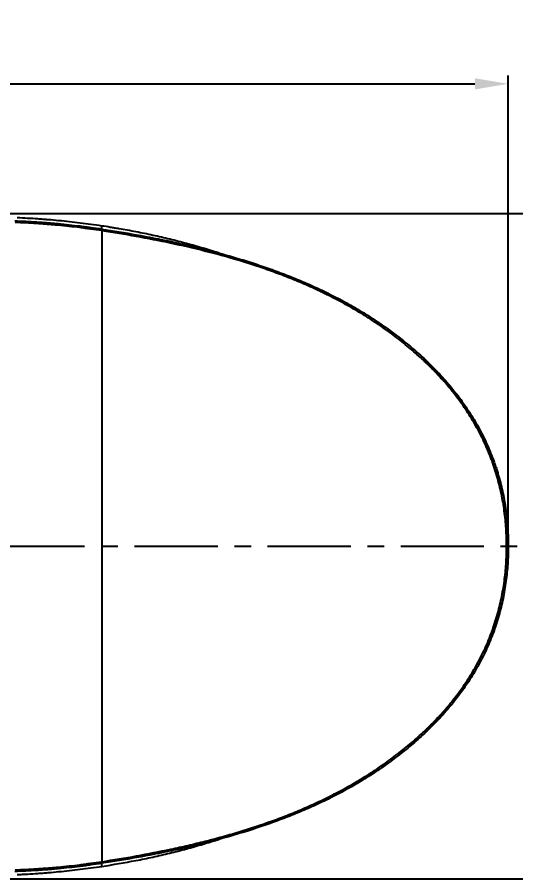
# Model space of a CAD drawing. Extents: x 2759 to 9191, y -64 to 2464.
# Drawn here: x 3305 to 3605, y 1484 to 2002 of the extents above; entities that cross this region are included whole.
import ezdxf

# ---------------------------------------------------------------- set-up
doc = ezdxf.new("R2010")
doc.units = 0
doc.header["$LTSCALE"] = 20
doc.header["$MEASUREMENT"] = 0
doc.linetypes.add('CENTER', pattern=[2, 1.25, -0.25, 0.25, -0.25])
doc.layers.get('0').update_dxf_attribs({"linetype": 'CONTINUOUS'})
doc.layers.get('DEFPOINTS').update_dxf_attribs({"linetype": 'CONTINUOUS'})
doc.layers.add('CENTER', color=2, linetype='CENTER')
doc.styles.get("Standard").update_dxf_attribs({"font": 'NanumGothic.ttf'})
doc.dimstyles.get("Standard").update_dxf_attribs({"dimtxt": 2.7, "dimasz": 2.5, "dimexe": 1.5, "dimexo": 1.5, "dimgap": 1.5, "dimtad": 1, "dimdec": 0, "dimlfac": 10, "dimzin": 0, "dimdsep": 46, "dimtxsty": 'Standard', "dimcen": 0, "dimclrt": 2, "dimadec": 0, "dimazin": 0, "dimtfac": 1, "dimtdec": 0, "dimtmove": 0, "dimatfit": 3, "dimfxl": 0, "dimtolj": 1, "dimtzin": 0, "dimarcsym": 0})

# ---------------------------------------------------------------- blocks, each defined once
blk = doc.blocks.new('*D41')
at = {"color": 3, "lineweight": -2}
for p, q in [((2915.78, 1685.19), (2915.78, 1966.5)), ((3600.37, 1685.19), (3600.37, 1966.5)), ((2935.78, 1961.5), (3580.37, 1961.5))]:
    blk.add_line(p, q, dxfattribs=at)
at = {"color": 3}
for points in [[(2935.78, 1964.83), (2935.78, 1958.17), (2915.78, 1961.5)], [(3580.37, 1964.83), (3580.37, 1958.17), (3600.37, 1961.5)]]:
    blk.add_solid(points, dxfattribs=at)
at = {"layer": 'DEFPOINTS', "color": 0}
for p in [(3600.37, 1961.5), (2915.78, 1683.69), (3600.37, 1683.69)]:
    blk.add_point(p, dxfattribs=at)
at = {"color": 2, "insert": (3258.08, 1985.11), "char_height": 25, "attachment_point": 5}
blk.add_mtext('\\A1;685', dxfattribs=at)
blk = doc.blocks.new('*D42')
at = {"color": 3, "lineweight": -2}
for p, q in [((3179.22, 1883.53), (3734.81, 1883.53)), ((3728.81, 1859.53), (3728.81, 1708.67)), ((3728.81, 1507.85), (3728.81, 1658.71)), ((3179.22, 1483.85), (3734.81, 1483.85))]:
    blk.add_line(p, q, dxfattribs=at)
at = {"color": 3}
for points in [[(3724.81, 1859.53), (3732.81, 1859.53), (3728.81, 1883.53)], [(3724.81, 1507.85), (3732.81, 1507.85), (3728.81, 1483.85)]]:
    blk.add_solid(points, dxfattribs=at)
at = {"layer": 'DEFPOINTS', "color": 0}
for p in [(3177.42, 1883.53), (3177.42, 1483.85), (3728.81, 1483.85)]:
    blk.add_point(p, dxfattribs=at)
at = {"color": 2, "insert": (3728.81, 1683.69), "char_height": 24, "attachment_point": 5}
blk.add_mtext('\\A1;400', dxfattribs=at)

msp = doc.modelspace()

# ---------------------------------------------------------------- linework, layer by layer
at = {"color": 7, "linetype": 'Continuous'}
msp.add_ellipse((3599.37, 1683.69), major_axis=(-1, 0), ratio=0.000004, start_param=2.932153, end_param=4.694936, dxfattribs=at)
for points, knots in [([(3303.9, 1879.18), (3306.06, 1879.1), (3308.22, 1879), (3312.55, 1878.78), (3314.72, 1878.66), (3317.98, 1878.46), (3319.06, 1878.38), (3321.24, 1878.23), (3322.87, 1878.1), (3324.5, 1877.97), (3325.59, 1877.88), (3326.13, 1877.84), (3327.77, 1877.7), (3328.85, 1877.6), (3334.3, 1877.09), (3338.65, 1876.61), (3344.1, 1875.94), (3345.73, 1875.73), (3347.37, 1875.51), (3348.45, 1875.36), (3349, 1875.29), (3351.72, 1874.91), (3353.9, 1874.59), (3356.07, 1874.26)], [0, 0, 0, 0, 0.125, 0.125, 0.25, 0.25, 0.3125, 0.3125, 0.375, 0.40625, 0.40625, 0.4375, 0.4375, 0.5, 0.5, 0.75, 0.75, 0.8125, 0.84375, 0.84375, 0.875, 0.875, 1, 1, 1, 1]), ([(3330.18, 1879.25), (3328.11, 1879.45), (3326.03, 1879.64), (3322.91, 1879.9), (3321.88, 1879.98), (3319.8, 1880.14), (3318.77, 1880.21), (3315.65, 1880.42), (3313.58, 1880.55), (3309.44, 1880.79), (3307.37, 1880.9), (3305.3, 1881)], [0, 0, 0, 0, 0.25, 0.25, 0.375, 0.375, 0.5, 0.5, 0.75, 0.75, 1, 1, 1, 1]), ([(3356.07, 1876.07), (3353.92, 1876.39), (3351.77, 1876.69), (3347.46, 1877.28), (3345.3, 1877.56), (3338.83, 1878.36), (3334.51, 1878.83), (3330.18, 1879.25)], [0, 0, 0, 0, 0.25, 0.25, 0.5, 0.5, 1, 1, 1, 1]), ([(3355.93, 1873.27), (3353.77, 1873.6), (3351.61, 1873.92), (3348.9, 1874.3), (3348.36, 1874.38), (3347.28, 1874.52), (3345.65, 1874.74), (3344.03, 1874.95), (3338.61, 1875.62), (3334.28, 1876.09), (3328.86, 1876.6), (3327.78, 1876.7), (3326.15, 1876.84), (3325.61, 1876.89), (3324.53, 1876.98), (3322.91, 1877.11), (3321.28, 1877.23), (3319.12, 1877.39), (3318.04, 1877.46), (3314.8, 1877.67), (3312.65, 1877.79), (3308.34, 1878.01), (3306.19, 1878.1), (3304.04, 1878.19)], [0, 0, 0, 0, 0.125, 0.125, 0.15625, 0.15625, 0.1875, 0.25, 0.25, 0.5, 0.5, 0.5625, 0.5625, 0.59375, 0.59375, 0.625, 0.6875, 0.6875, 0.75, 0.75, 0.875, 0.875, 1, 1, 1, 1]), ([(3355.93, 1873.27), (3355.94, 1873.33), (3355.95, 1873.39), (3355.97, 1873.52), (3355.98, 1873.58), (3356, 1873.69), (3356.01, 1873.75), (3356.02, 1873.86), (3356.03, 1873.9), (3356.04, 1874), (3356.05, 1874.04), (3356.06, 1874.11), (3356.06, 1874.14), (3356.07, 1874.19), (3356.07, 1874.21), (3356.07, 1874.24), (3356.07, 1874.25), (3356.07, 1874.26)], [0, 0, 0, 0, 0.125, 0.125, 0.25, 0.25, 0.375, 0.375, 0.5, 0.5, 0.625, 0.625, 0.75, 0.75, 0.875, 0.875, 1, 1, 1, 1]), ([(3423.75, 1860.64), (3423.2, 1860.81), (3421.82, 1861.24), (3420.44, 1861.66), (3418.78, 1862.16), (3417.94, 1862.41), (3413.77, 1863.65), (3410.43, 1864.59), (3403.72, 1866.41), (3400.36, 1867.28), (3393.61, 1868.93), (3390.23, 1869.72), (3383.45, 1871.2), (3380.05, 1871.9), (3373.22, 1873.21), (3369.8, 1873.84), (3365.52, 1874.57), (3364.66, 1874.71), (3362.94, 1874.99), (3360.37, 1875.41), (3357.79, 1875.81), (3356.07, 1876.07)], [0, 0, 0, 0, 0.024756, 0.062266, 0.062266, 0.099775, 0.099775, 0.249812, 0.249812, 0.39985, 0.39985, 0.549887, 0.549887, 0.699925, 0.699925, 0.849962, 0.849962, 0.887472, 0.887472, 0.924981, 1, 1, 1, 1]), ([(3356.07, 1873.25), (3356.08, 1873.31), (3356.09, 1873.37), (3356.11, 1873.5), (3356.12, 1873.56), (3356.13, 1873.67), (3356.14, 1873.73), (3356.16, 1873.83), (3356.16, 1873.88), (3356.18, 1873.97), (3356.18, 1874.02), (3356.19, 1874.09), (3356.19, 1874.12), (3356.2, 1874.17), (3356.2, 1874.19), (3356.21, 1874.22), (3356.21, 1874.23), (3356.21, 1874.24)], [0, 0, 0, 0, 0.125, 0.125, 0.25, 0.25, 0.375, 0.375, 0.5, 0.5, 0.625, 0.625, 0.75, 0.75, 0.875, 0.875, 1, 1, 1, 1]), ([(3356.21, 1874.24), (3363.17, 1873.16), (3370.12, 1872.01), (3383.96, 1869.52), (3390.86, 1868.18), (3404.59, 1865.27), (3411.42, 1863.7), (3425, 1860.28), (3431.75, 1858.43), (3441.81, 1855.41), (3445.15, 1854.36), (3451.81, 1852.17), (3455.12, 1851.03), (3461.73, 1848.66), (3465.02, 1847.42), (3471.56, 1844.84), (3474.82, 1843.5), (3481.31, 1840.7), (3484.54, 1839.24), (3488.15, 1837.53), (3488.55, 1837.34), (3489.35, 1836.96), (3489.75, 1836.76), (3490.95, 1836.18), (3491.75, 1835.79), (3494.14, 1834.61), (3495.72, 1833.8), (3497.69, 1832.78), (3498.08, 1832.57), (3498.87, 1832.16), (3499.26, 1831.95), (3500.44, 1831.32), (3502.79, 1830.06), (3505.11, 1828.76), (3509.73, 1826.12), (3512.77, 1824.29), (3518.78, 1820.52), (3521.74, 1818.56), (3526.11, 1815.53), (3527.56, 1814.51), (3529.36, 1813.2), (3529.72, 1812.94), (3530.43, 1812.41), (3530.79, 1812.15), (3531.86, 1811.35), (3535.41, 1808.68), (3538.87, 1805.9), (3544.3, 1801.33), (3546.96, 1798.98), (3549.89, 1796.26), (3550.22, 1795.95), (3550.86, 1795.34), (3551.18, 1795.04), (3552.15, 1794.12), (3552.79, 1793.5), (3554.69, 1791.63), (3555.94, 1790.37), (3559.64, 1786.54), (3562.02, 1783.91), (3564.9, 1780.53), (3565.76, 1779.51), (3566.61, 1778.48), (3567.17, 1777.78), (3567.45, 1777.44), (3568.83, 1775.7), (3571, 1772.9), (3574.1, 1768.61), (3576.06, 1765.68), (3577.97, 1762.73), (3578.89, 1761.24), (3580.7, 1758.23), (3582.44, 1755.19), (3584.9, 1750.53), (3586.43, 1747.36), (3587.9, 1744.16), (3588.6, 1742.54), (3589.96, 1739.27), (3590.61, 1737.62), (3591.38, 1735.54), (3591.53, 1735.12), (3591.84, 1734.29), (3591.99, 1733.87), (3592.43, 1732.61), (3592.86, 1731.34), (3593.27, 1730.07), (3593.54, 1729.22), (3593.67, 1728.8), (3594.07, 1727.52), (3594.32, 1726.67), (3595.06, 1724.1), (3595.52, 1722.39), (3596.38, 1718.94), (3597.17, 1715.47), (3597.83, 1711.98), (3598.17, 1710), (3598.21, 1709.78), (3598.28, 1709.34), (3598.32, 1709.13), (3598.43, 1708.47), (3598.63, 1707.15), (3599.08, 1704.07), (3599.6, 1699.65), (3600.03, 1694.35), (3600.29, 1689.02), (3600.35, 1685.47), (3600.35, 1683.69)], [0, 0, 0, 0, 0.0625, 0.0625, 0.125, 0.125, 0.1875, 0.1875, 0.25, 0.25, 0.28125, 0.28125, 0.3125, 0.3125, 0.34375, 0.34375, 0.375, 0.375, 0.40625, 0.40625, 0.410156, 0.410156, 0.414063, 0.414063, 0.421875, 0.421875, 0.4375, 0.4375, 0.441406, 0.441406, 0.445313, 0.445313, 0.453125, 0.46875, 0.46875, 0.5, 0.5, 0.53125, 0.53125, 0.546875, 0.546875, 0.550781, 0.550781, 0.554688, 0.554688, 0.5625, 0.59375, 0.59375, 0.625, 0.625, 0.628906, 0.628906, 0.632813, 0.632813, 0.640625, 0.640625, 0.65625, 0.65625, 0.6875, 0.6875, 0.695313, 0.699219, 0.699219, 0.703125, 0.703125, 0.71875, 0.734375, 0.75, 0.75, 0.765625, 0.765625, 0.78125, 0.796875, 0.8125, 0.8125, 0.828125, 0.828125, 0.84375, 0.84375, 0.847656, 0.847656, 0.851563, 0.851563, 0.859375, 0.863281, 0.863281, 0.867188, 0.867188, 0.875, 0.875, 0.890625, 0.890625, 0.90625, 0.921875, 0.921875, 0.923828, 0.923828, 0.925781, 0.925781, 0.929688, 0.9375, 0.953125, 0.96875, 0.984375, 1, 1, 1, 1]), ([(3599.39, 1683.69), (3599.39, 1685.46), (3599.33, 1689.01), (3599.07, 1694.3), (3598.64, 1699.57), (3598.23, 1703.05), (3597.76, 1706.53), (3597.23, 1710), (3596.25, 1715.17), (3595.08, 1720.31), (3594.17, 1723.71), (3593.19, 1727.11), (3592.67, 1728.8), (3591.84, 1731.32), (3591.56, 1732.17), (3591.19, 1733.22), (3591.12, 1733.43), (3590.97, 1733.84), (3590.89, 1734.05), (3590.67, 1734.68), (3590.52, 1735.1), (3589.74, 1737.18), (3589.09, 1738.83), (3587.74, 1742.1), (3587.04, 1743.72), (3585.57, 1746.92), (3584.04, 1750.09), (3581.58, 1754.74), (3579.83, 1757.78), (3578.03, 1760.8), (3577.1, 1762.29), (3575.19, 1765.24), (3573.23, 1768.16), (3570.12, 1772.45), (3567.95, 1775.25), (3566.7, 1776.81), (3566.56, 1776.98), (3566.28, 1777.33), (3566.14, 1777.5), (3565.72, 1778.02), (3564.88, 1779.05), (3564.02, 1780.07), (3561.13, 1783.44), (3558.74, 1786.06), (3555.04, 1789.89), (3553.79, 1791.15), (3552.2, 1792.7), (3551.72, 1793.17), (3551.24, 1793.63), (3550.92, 1793.94), (3550.76, 1794.09), (3549.95, 1794.86), (3549.31, 1795.46), (3546.05, 1798.48), (3543.4, 1800.81), (3538, 1805.35), (3535.25, 1807.54), (3529.66, 1811.8), (3526.81, 1813.86), (3521.04, 1817.84), (3518.11, 1819.77), (3512.17, 1823.51), (3509.15, 1825.31), (3503.04, 1828.8), (3499.95, 1830.49), (3495.25, 1832.93), (3492.89, 1834.13), (3490.3, 1835.4), (3489.3, 1835.88), (3488.9, 1836.07), (3488.71, 1836.17), (3488.11, 1836.46), (3484.51, 1838.17), (3480.88, 1839.81), (3474.41, 1842.6), (3471.16, 1843.94), (3464.63, 1846.51), (3461.35, 1847.74), (3454.76, 1850.11), (3451.45, 1851.25), (3444.8, 1853.43), (3441.47, 1854.47), (3431.44, 1857.49), (3424.7, 1859.33), (3411.15, 1862.74), (3404.33, 1864.31), (3390.64, 1867.21), (3383.76, 1868.55), (3369.95, 1871.03), (3363.02, 1872.18), (3356.07, 1873.25)], [0, 0, 0, 0, 0.015625, 0.03125, 0.046875, 0.0625, 0.0625, 0.078125, 0.09375, 0.109375, 0.125, 0.125, 0.140625, 0.140625, 0.148438, 0.148438, 0.150391, 0.150391, 0.152344, 0.152344, 0.15625, 0.15625, 0.171875, 0.171875, 0.1875, 0.1875, 0.203125, 0.21875, 0.234375, 0.234375, 0.25, 0.25, 0.265625, 0.28125, 0.296875, 0.296875, 0.298828, 0.298828, 0.300781, 0.300781, 0.304688, 0.3125, 0.3125, 0.34375, 0.34375, 0.359375, 0.359375, 0.363281, 0.365234, 0.365234, 0.367188, 0.367188, 0.375, 0.375, 0.40625, 0.40625, 0.4375, 0.4375, 0.46875, 0.46875, 0.5, 0.5, 0.53125, 0.53125, 0.5625, 0.5625, 0.578125, 0.585938, 0.587891, 0.587891, 0.589844, 0.589844, 0.59375, 0.625, 0.625, 0.65625, 0.65625, 0.6875, 0.6875, 0.71875, 0.71875, 0.75, 0.75, 0.8125, 0.8125, 0.875, 0.875, 0.9375, 0.9375, 1, 1, 1, 1]), ([(3356.07, 1494.12), (3370, 1496.27), (3383.87, 1498.72), (3401.08, 1502.37), (3404.52, 1503.13), (3411.38, 1504.72), (3414.8, 1505.55), (3421.63, 1507.27), (3425.04, 1508.17), (3429.28, 1509.34), (3430.56, 1509.69), (3431.83, 1510.06), (3432.68, 1510.3), (3433.1, 1510.42), (3435.22, 1511.03), (3436.91, 1511.53), (3445.34, 1514.07), (3452.02, 1516.27), (3461.93, 1519.85), (3465.21, 1521.09), (3471.73, 1523.67), (3474.97, 1525.01), (3481.4, 1527.8), (3484.6, 1529.25), (3490.94, 1532.26), (3494.09, 1533.83), (3500.33, 1537.09), (3503.42, 1538.78), (3506.87, 1540.76), (3507.26, 1540.98), (3508.02, 1541.42), (3509.17, 1542.09), (3511.82, 1543.67), (3514.08, 1545.06), (3518.55, 1547.88), (3521.48, 1549.83), (3527.26, 1553.84), (3530.1, 1555.91), (3535.69, 1560.18), (3538.43, 1562.38), (3543.82, 1566.92), (3546.46, 1569.26), (3549.37, 1571.97), (3549.69, 1572.27), (3550.34, 1572.88), (3550.66, 1573.18), (3551.62, 1574.1), (3552.25, 1574.72), (3554.15, 1576.58), (3555.39, 1577.83), (3559.06, 1581.65), (3561.44, 1584.27), (3564.3, 1587.64), (3565.01, 1588.49), (3565.71, 1589.35), (3565.99, 1589.69), (3566.13, 1589.86), (3566.55, 1590.38), (3567.94, 1592.1), (3570.36, 1595.24), (3573.44, 1599.52), (3575.39, 1602.43), (3577.29, 1605.38), (3579.13, 1608.35), (3581.73, 1612.9), (3584.17, 1617.54), (3585.68, 1620.7), (3587.14, 1623.89), (3588.54, 1627.11), (3589.82, 1630.4), (3590.59, 1632.48), (3590.74, 1632.9), (3590.97, 1633.52), (3591.04, 1633.73), (3591.19, 1634.15), (3591.56, 1635.19), (3591.91, 1636.24), (3592.73, 1638.76), (3593.25, 1640.44), (3594.21, 1643.82), (3594.66, 1645.52), (3595.5, 1648.92), (3596.27, 1652.33), (3597.25, 1657.48), (3597.77, 1660.93), (3598.24, 1664.4), (3598.65, 1667.87), (3599.08, 1673.11), (3599.33, 1678.38), (3599.39, 1681.92), (3599.39, 1683.69)], [0, 0, 0, 0, 0.125, 0.125, 0.15625, 0.15625, 0.1875, 0.1875, 0.21875, 0.21875, 0.226563, 0.230469, 0.230469, 0.234375, 0.234375, 0.25, 0.25, 0.3125, 0.3125, 0.34375, 0.34375, 0.375, 0.375, 0.40625, 0.40625, 0.4375, 0.4375, 0.46875, 0.46875, 0.472656, 0.472656, 0.476563, 0.484375, 0.5, 0.5, 0.53125, 0.53125, 0.5625, 0.5625, 0.59375, 0.59375, 0.625, 0.625, 0.628906, 0.628906, 0.632813, 0.632813, 0.640625, 0.640625, 0.65625, 0.65625, 0.6875, 0.6875, 0.695313, 0.697266, 0.697266, 0.699219, 0.699219, 0.703125, 0.71875, 0.734375, 0.75, 0.75, 0.765625, 0.78125, 0.796875, 0.8125, 0.8125, 0.828125, 0.84375, 0.84375, 0.847656, 0.847656, 0.849609, 0.849609, 0.851563, 0.859375, 0.859375, 0.875, 0.875, 0.890625, 0.890625, 0.90625, 0.921875, 0.9375, 0.9375, 0.953125, 0.96875, 0.984375, 1, 1, 1, 1]), ([(3600.35, 1683.69), (3600.35, 1681.91), (3600.29, 1678.36), (3600.04, 1673.07), (3599.61, 1667.81), (3599.2, 1664.33), (3598.73, 1660.85), (3598.21, 1657.38), (3597.23, 1652.21), (3596.46, 1648.79), (3595.62, 1645.38), (3595.17, 1643.67), (3594.2, 1640.28), (3593.69, 1638.59), (3592.87, 1636.06), (3592.58, 1635.22), (3592.22, 1634.17), (3592.15, 1633.96), (3592, 1633.54), (3591.92, 1633.33), (3591.7, 1632.7), (3591.55, 1632.28), (3590.78, 1630.2), (3589.49, 1626.9), (3588.09, 1623.66), (3586.64, 1620.45), (3585.12, 1617.28), (3582.68, 1612.62), (3580.08, 1608.05), (3578.23, 1605.06), (3575.39, 1600.63), (3573.38, 1597.73), (3570.22, 1593.48), (3569.15, 1592.07), (3567.77, 1590.33), (3567.49, 1589.99), (3567.07, 1589.47), (3566.93, 1589.3), (3566.65, 1588.95), (3566.51, 1588.78), (3565.81, 1587.92), (3565.24, 1587.24), (3563.51, 1585.2), (3562.34, 1583.87), (3560.86, 1582.22), (3560.26, 1581.56), (3559.05, 1580.25), (3558.14, 1579.28), (3556.29, 1577.36), (3555.05, 1576.1), (3553.15, 1574.22), (3552.51, 1573.61), (3551.55, 1572.68), (3551.23, 1572.38), (3550.58, 1571.77), (3550.26, 1571.46), (3547.34, 1568.73), (3544.69, 1566.38), (3539.29, 1561.82), (3536.54, 1559.6), (3530.94, 1555.31), (3528.09, 1553.22), (3522.3, 1549.19), (3519.36, 1547.23), (3514.87, 1544.4), (3513.37, 1543.47), (3511.09, 1542.09), (3509.95, 1541.41), (3508.8, 1540.74), (3508.03, 1540.29), (3507.65, 1540.07), (3504.19, 1538.08), (3501.08, 1536.37), (3494.82, 1533.09), (3491.66, 1531.52), (3485.3, 1528.48), (3482.1, 1527.02), (3475.64, 1524.21), (3472.39, 1522.86), (3465.85, 1520.27), (3462.55, 1519.02), (3452.61, 1515.42), (3445.91, 1513.21), (3437.45, 1510.65), (3435.75, 1510.15), (3433.63, 1509.53), (3433.2, 1509.41), (3432.35, 1509.17), (3431.92, 1509.05), (3430.64, 1508.69), (3429.79, 1508.45), (3425.53, 1507.27), (3422.1, 1506.36), (3417.81, 1505.28), (3416.95, 1505.06), (3415.23, 1504.64), (3414.37, 1504.43), (3411.79, 1503.8), (3410.07, 1503.4), (3404.9, 1502.2), (3401.44, 1501.43), (3391.06, 1499.23), (3384.11, 1497.88), (3370.19, 1495.37), (3363.2, 1494.22), (3356.21, 1493.14)], [0, 0, 0, 0, 0.015625, 0.03125, 0.046875, 0.0625, 0.0625, 0.078125, 0.09375, 0.109375, 0.109375, 0.125, 0.125, 0.140625, 0.140625, 0.148437, 0.148437, 0.150391, 0.150391, 0.152344, 0.152344, 0.15625, 0.15625, 0.171875, 0.1875, 0.1875, 0.203125, 0.21875, 0.234375, 0.25, 0.25, 0.28125, 0.28125, 0.296875, 0.296875, 0.300781, 0.300781, 0.302734, 0.302734, 0.304687, 0.304687, 0.3125, 0.3125, 0.328125, 0.328125, 0.332031, 0.335937, 0.34375, 0.34375, 0.359375, 0.359375, 0.367187, 0.367187, 0.371094, 0.371094, 0.375, 0.375, 0.40625, 0.40625, 0.4375, 0.4375, 0.46875, 0.46875, 0.5, 0.5, 0.515625, 0.515625, 0.523437, 0.527344, 0.527344, 0.53125, 0.53125, 0.5625, 0.5625, 0.59375, 0.59375, 0.625, 0.625, 0.65625, 0.65625, 0.6875, 0.6875, 0.75, 0.75, 0.765625, 0.765625, 0.769531, 0.769531, 0.773437, 0.773437, 0.78125, 0.78125, 0.8125, 0.8125, 0.820312, 0.820312, 0.828125, 0.828125, 0.84375, 0.84375, 0.875, 0.875, 0.9375, 0.9375, 1, 1, 1, 1]), ([(3356.07, 1491.31), (3362.95, 1492.34), (3369.8, 1493.5), (3380.02, 1495.47), (3383.41, 1496.17), (3390.19, 1497.65), (3393.56, 1498.43), (3400.3, 1500.07), (3403.65, 1500.94), (3410.34, 1502.75), (3413.68, 1503.7), (3419.26, 1505.35), (3421.5, 1506.03), (3423.75, 1506.74)], [0, 0, 0, 0, 0.299558, 0.299558, 0.449337, 0.449337, 0.599116, 0.599116, 0.748895, 0.748895, 0.898674, 0.898674, 1, 1, 1, 1]), ([(3356.07, 1493.12), (3353.9, 1492.78), (3351.72, 1492.46), (3349, 1492.08), (3348.45, 1492.01), (3347.36, 1491.86), (3345.73, 1491.64), (3344.1, 1491.43), (3338.65, 1490.76), (3334.3, 1490.28), (3328.85, 1489.77), (3327.76, 1489.68), (3326.13, 1489.53), (3325.59, 1489.49), (3324.5, 1489.4), (3322.87, 1489.27), (3321.24, 1489.14), (3319.06, 1488.99), (3317.98, 1488.92), (3314.72, 1488.71), (3312.55, 1488.59), (3308.22, 1488.37), (3306.06, 1488.27), (3303.9, 1488.19)], [0, 0, 0, 0, 0.125, 0.125, 0.15625, 0.15625, 0.1875, 0.25, 0.25, 0.5, 0.5, 0.5625, 0.5625, 0.59375, 0.59375, 0.625, 0.6875, 0.6875, 0.75, 0.75, 0.875, 0.875, 1, 1, 1, 1]), ([(3304.04, 1489.19), (3306.19, 1489.27), (3308.34, 1489.37), (3312.65, 1489.58), (3314.8, 1489.71), (3318.04, 1489.91), (3319.12, 1489.99), (3321.28, 1490.14), (3322.91, 1490.26), (3324.53, 1490.39), (3325.61, 1490.48), (3326.15, 1490.53), (3327.78, 1490.67), (3328.86, 1490.77), (3334.28, 1491.28), (3338.61, 1491.75), (3344.03, 1492.42), (3345.65, 1492.63), (3347.28, 1492.85), (3348.36, 1493), (3348.9, 1493.07), (3351.61, 1493.45), (3353.77, 1493.77), (3355.93, 1494.1)], [0, 0, 0, 0, 0.125, 0.125, 0.25, 0.25, 0.3125, 0.3125, 0.375, 0.40625, 0.40625, 0.4375, 0.4375, 0.5, 0.5, 0.75, 0.75, 0.8125, 0.84375, 0.84375, 0.875, 0.875, 1, 1, 1, 1]), ([(3330.18, 1488.12), (3332.35, 1488.33), (3334.51, 1488.55), (3338.83, 1489.03), (3340.99, 1489.28), (3345.3, 1489.81), (3347.46, 1490.09), (3351.77, 1490.68), (3353.92, 1490.99), (3356.07, 1491.31)], [0, 0, 0, 0, 0.25, 0.25, 0.5, 0.5, 0.75, 0.75, 1, 1, 1, 1]), ([(3355.93, 1494.1), (3355.94, 1494.04), (3355.95, 1493.98), (3355.97, 1493.85), (3355.98, 1493.79), (3356, 1493.68), (3356.01, 1493.62), (3356.02, 1493.52), (3356.03, 1493.47), (3356.04, 1493.38), (3356.05, 1493.34), (3356.06, 1493.26), (3356.06, 1493.23), (3356.07, 1493.18), (3356.07, 1493.16), (3356.07, 1493.13), (3356.07, 1493.12), (3356.07, 1493.12)], [0, 0, 0, 0, 0.125, 0.125, 0.25, 0.25, 0.375, 0.375, 0.5, 0.5, 0.625, 0.625, 0.75, 0.75, 0.875, 0.875, 1, 1, 1, 1]), ([(3356.07, 1494.12), (3356.08, 1494.06), (3356.09, 1494), (3356.11, 1493.88), (3356.12, 1493.81), (3356.13, 1493.7), (3356.14, 1493.64), (3356.16, 1493.54), (3356.16, 1493.49), (3356.18, 1493.4), (3356.18, 1493.36), (3356.19, 1493.28), (3356.19, 1493.25), (3356.2, 1493.2), (3356.2, 1493.18), (3356.21, 1493.15), (3356.21, 1493.14), (3356.21, 1493.14)], [0, 0, 0, 0, 0.125, 0.125, 0.25, 0.25, 0.375, 0.375, 0.5, 0.5, 0.625, 0.625, 0.75, 0.75, 0.875, 0.875, 1, 1, 1, 1]), ([(3305.3, 1486.37), (3305.82, 1486.4), (3306.34, 1486.42), (3307.37, 1486.48), (3307.89, 1486.5), (3309.44, 1486.58), (3310.48, 1486.64), (3313.58, 1486.82), (3315.66, 1486.95), (3318.77, 1487.16), (3319.8, 1487.24), (3321.88, 1487.39), (3322.92, 1487.47), (3326.03, 1487.73), (3328.11, 1487.92), (3330.18, 1488.12)], [0, 0, 0, 0, 0.0625, 0.0625, 0.125, 0.125, 0.25, 0.25, 0.5, 0.5, 0.625, 0.625, 0.75, 0.75, 1, 1, 1, 1])]:
    msp.add_open_spline(points, degree=3, knots=knots, dxfattribs=at)
for points, degree in [([(3356.07, 1874.26), (3356.07, 1874.86), (3356.07, 1875.46), (3356.07, 1876.07)], 3), ([(3356.07, 1874.26), (3356.11, 1874.25), (3356.16, 1874.24), (3356.21, 1874.24)], 3), ([(3356.07, 1873.25), (3356.02, 1873.26), (3355.98, 1873.26), (3355.93, 1873.27)], 3), ([(3356.07, 1873.25), (3356.07, 1683.69)], 1), ([(3426.78, 1859.75), (3425.24, 1860.17), (3423.74, 1860.64)], 2), ([(3356.07, 1683.69), (3356.07, 1494.12)], 1), ([(3423.74, 1506.73), (3425.24, 1507.2), (3426.78, 1507.62)], 2), ([(3355.93, 1494.1), (3355.98, 1494.11), (3356.02, 1494.12), (3356.07, 1494.12)], 3), ([(3356.21, 1493.14), (3356.16, 1493.13), (3356.11, 1493.12), (3356.07, 1493.12)], 3), ([(3356.07, 1491.31), (3356.07, 1491.91), (3356.07, 1492.51), (3356.07, 1493.12)], 3)]:
    msp.add_open_spline(points, degree=degree, dxfattribs=at)
at = {"layer": 'CENTER', "color": 1, "linetype": 'CENTER', "ltscale": 2}
msp.add_line((2895.78, 1683.69), (3623.85, 1683.69), dxfattribs=at)

# ---------------------------------------------------------------- dimensions: what is measured, and where the dimension line sits
dim = msp.add_linear_dim(base=(3600.37, 1961.5), p1=(2915.78, 1683.69), p2=(3600.37, 1683.69), dimstyle='Standard', override={"dimtxt": 25, "dimasz": 20, "dimexe": 5, "dimgap": 10, "dimlfac": 1, "dimzin": 12, "dimpost": '', "dimclrd": 3, "dimclre": 3, "dimazin": 2, "dimarcsym": 1})
dim.commit()
dim.dimension.update_dxf_attribs({"geometry": '*D41', "text_midpoint": (3258.08, 1985.11)})
dim = msp.add_linear_dim(base=(3728.81, 1483.85), p1=(3177.42, 1883.53), p2=(3177.42, 1483.85), angle=90, dimstyle='Standard', override={"dimscale": 1.2, "dimtxt": 20, "dimasz": 20, "dimexe": 5, "dimgap": 10, "dimtih": 1, "dimtoh": 1, "dimlfac": 1, "dimzin": 12, "dimclrd": 3, "dimclre": 3, "dimazin": 2, "dimarcsym": 1})
dim.commit()
dim.dimension.update_dxf_attribs({"geometry": '*D42', "text_midpoint": (3728.81, 1683.69)})

doc.saveas('drawing.dxf')
